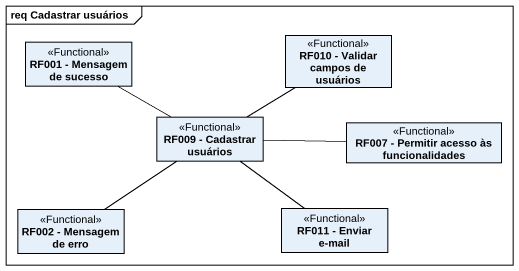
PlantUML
@startuml
mainframe req Cadastrar usuários
hide circle
hide empty members
class "RF010 - Validar campos de usuários" as RF010_Validar_campos_de <<Functional>>
class "RF001 - Mensagem de sucesso" as RF001_Mensagem_de_sucesso <<Functional>>
class "RF009 - Cadastrar usuários" as RF009_Cadastrar_usuários <<Functional>>
class "RF007 - Permitir acesso às funcionalidades" as RF007_Permitir_acesso_às <<Functional>>
class "RF002 - Mensagem de erro" as RF002_Mensagem_de_erro <<Functional>>
class "RF011 - Enviar e-mail" as RF011_Enviar_e_mail <<Functional>>
RF010_Validar_campos_de -- RF009_Cadastrar_usuários
RF001_Mensagem_de_sucesso -right- RF009_Cadastrar_usuários
RF009_Cadastrar_usuários -right- RF007_Permitir_acesso_às
RF002_Mensagem_de_erro -up- RF009_Cadastrar_usuários
RF011_Enviar_e_mail -up- RF009_Cadastrar_usuários
@enduml
